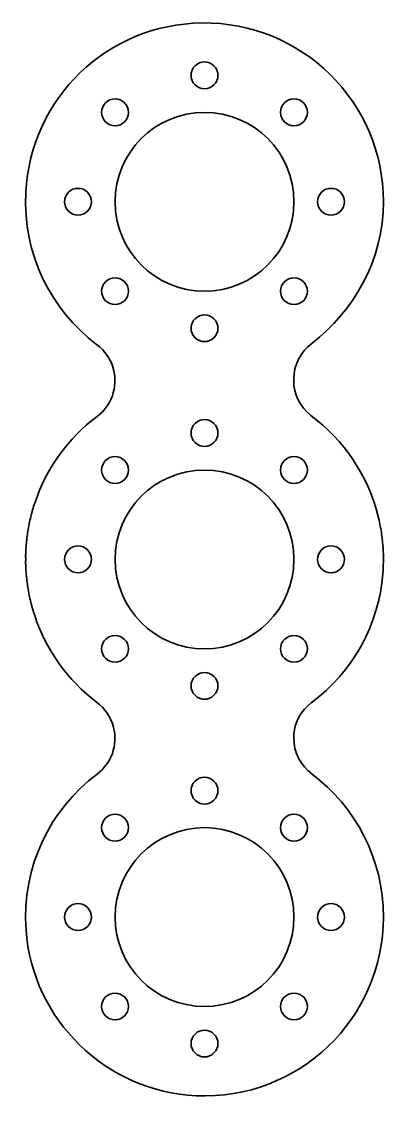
# Model space of a CAD drawing. Header units: inches. Extents: x 209 to 249, y -61 to 60.
import ezdxf

# ---------------------------------------------------------------- set-up
doc = ezdxf.new("R2010")
doc.units = ezdxf.units.IN
doc.header["$MEASUREMENT"] = 0
doc.layers.add('Ebene 1', color=7, linetype='Continuous')

# ---------------------------------------------------------------- blocks, each defined once
blk = doc.blocks.new('block 2')
at = {"layer": 'Ebene 1', "color": 179, "lineweight": 35, "true_color": 0x1c1c1b}
for points in [[(230.27, 13.08), (229.68, 12.5), (228.73, 12.5), (228.15, 13.08), (227.56, 13.67), (227.56, 14.62), (228.15, 15.2), (228.73, 15.79), (229.68, 15.79), (230.27, 15.2), (230.86, 14.62), (230.86, 13.67), (230.27, 13.08)], [(220.71, 10), (220.71, 9.17), (220.04, 8.5), (219.21, 8.5), (218.38, 8.5), (217.71, 9.17), (217.71, 10), (217.71, 10.83), (218.38, 11.5), (219.21, 11.5), (220.04, 11.5), (220.71, 10.83), (220.71, 10)], [(240.71, 10), (240.71, 9.17), (240.04, 8.5), (239.21, 8.5), (238.38, 8.5), (237.71, 9.17), (237.71, 10), (237.71, 10.83), (238.38, 11.5), (239.21, 11.5), (240.04, 11.5), (240.71, 10.83), (240.71, 10)], [(216.13, -1.06), (215.54, -1.65), (214.59, -1.65), (214.01, -1.06), (213.42, -0.47), (213.42, 0.47), (214.01, 1.06), (214.59, 1.65), (215.54, 1.65), (216.13, 1.06), (216.71, 0.47), (216.71, -0.47), (216.13, -1.06)], [(244.41, -1.06), (243.83, -1.65), (242.88, -1.65), (242.29, -1.06), (241.7, -0.47), (241.7, 0.47), (242.29, 1.06), (242.88, 1.65), (243.83, 1.65), (244.41, 1.06), (245, 0.47), (245, -0.47), (244.41, -1.06)], [(220.71, -10), (220.71, -10.83), (220.04, -11.5), (219.21, -11.5), (218.38, -11.5), (217.71, -10.83), (217.71, -10), (217.71, -9.17), (218.38, -8.5), (219.21, -8.5), (220.04, -8.5), (220.71, -9.17), (220.71, -10)], [(240.71, -10), (240.71, -10.83), (240.04, -11.5), (239.21, -11.5), (238.38, -11.5), (237.71, -10.83), (237.71, -10), (237.71, -9.17), (238.38, -8.5), (239.21, -8.5), (240.04, -8.5), (240.71, -9.17), (240.71, -10)], [(230.27, -15.2), (229.68, -15.79), (228.73, -15.79), (228.15, -15.2), (227.56, -14.62), (227.56, -13.67), (228.15, -13.08), (228.73, -12.5), (229.68, -12.5), (230.27, -13.08), (230.86, -13.67), (230.86, -14.62), (230.27, -15.2)]]:
    blk.add_open_spline(points, degree=3, knots=[0, 0, 0, 0, 1, 1, 1, 2, 2, 2, 3, 3, 3, 4, 4, 4, 4], dxfattribs=at)
blk = doc.blocks.new('block 3')
at = {"layer": 'Ebene 1', "color": 179, "lineweight": 35, "true_color": 0x1c1c1b}
for points in [[(230.27, 53.08), (229.68, 52.5), (228.73, 52.5), (228.15, 53.08), (227.56, 53.67), (227.56, 54.62), (228.15, 55.2), (228.73, 55.79), (229.68, 55.79), (230.27, 55.2), (230.86, 54.62), (230.86, 53.67), (230.27, 53.08)], [(220.71, 50), (220.71, 49.17), (220.04, 48.5), (219.21, 48.5), (218.38, 48.5), (217.71, 49.17), (217.71, 50), (217.71, 50.83), (218.38, 51.5), (219.21, 51.5), (220.04, 51.5), (220.71, 50.83), (220.71, 50)], [(240.71, 50), (240.71, 49.17), (240.04, 48.5), (239.21, 48.5), (238.38, 48.5), (237.71, 49.17), (237.71, 50), (237.71, 50.83), (238.38, 51.5), (239.21, 51.5), (240.04, 51.5), (240.71, 50.83), (240.71, 50)], [(216.13, 38.94), (215.54, 38.35), (214.59, 38.35), (214.01, 38.94), (213.42, 39.53), (213.42, 40.47), (214.01, 41.06), (214.59, 41.65), (215.54, 41.65), (216.13, 41.06), (216.71, 40.47), (216.71, 39.53), (216.13, 38.94)], [(244.41, 38.94), (243.83, 38.35), (242.88, 38.35), (242.29, 38.94), (241.7, 39.53), (241.7, 40.47), (242.29, 41.06), (242.88, 41.65), (243.83, 41.65), (244.41, 41.06), (245, 40.47), (245, 39.53), (244.41, 38.94)], [(220.71, 30), (220.71, 29.17), (220.04, 28.5), (219.21, 28.5), (218.38, 28.5), (217.71, 29.17), (217.71, 30), (217.71, 30.83), (218.38, 31.5), (219.21, 31.5), (220.04, 31.5), (220.71, 30.83), (220.71, 30)], [(240.71, 30), (240.71, 29.17), (240.04, 28.5), (239.21, 28.5), (238.38, 28.5), (237.71, 29.17), (237.71, 30), (237.71, 30.83), (238.38, 31.5), (239.21, 31.5), (240.04, 31.5), (240.71, 30.83), (240.71, 30)], [(230.27, 24.8), (229.68, 24.21), (228.73, 24.21), (228.15, 24.8), (227.56, 25.38), (227.56, 26.33), (228.15, 26.92), (228.73, 27.5), (229.68, 27.5), (230.27, 26.92), (230.86, 26.33), (230.86, 25.38), (230.27, 24.8)]]:
    blk.add_open_spline(points, degree=3, knots=[0, 0, 0, 0, 1, 1, 1, 2, 2, 2, 3, 3, 3, 4, 4, 4, 4], dxfattribs=at)
blk = doc.blocks.new('block 4')
at = {"layer": 'Ebene 1', "color": 179, "lineweight": 35, "true_color": 0x1c1c1b}
for points in [[(230.27, -26.92), (229.68, -27.5), (228.73, -27.5), (228.15, -26.92), (227.56, -26.33), (227.56, -25.38), (228.15, -24.8), (228.73, -24.21), (229.68, -24.21), (230.27, -24.8), (230.86, -25.38), (230.86, -26.33), (230.27, -26.92)], [(220.71, -30), (220.71, -30.83), (220.04, -31.5), (219.21, -31.5), (218.38, -31.5), (217.71, -30.83), (217.71, -30), (217.71, -29.17), (218.38, -28.5), (219.21, -28.5), (220.04, -28.5), (220.71, -29.17), (220.71, -30)], [(240.71, -30), (240.71, -30.83), (240.04, -31.5), (239.21, -31.5), (238.38, -31.5), (237.71, -30.83), (237.71, -30), (237.71, -29.17), (238.38, -28.5), (239.21, -28.5), (240.04, -28.5), (240.71, -29.17), (240.71, -30)], [(216.13, -41.06), (215.54, -41.65), (214.59, -41.65), (214.01, -41.06), (213.42, -40.47), (213.42, -39.53), (214.01, -38.94), (214.59, -38.35), (215.54, -38.35), (216.13, -38.94), (216.71, -39.53), (216.71, -40.47), (216.13, -41.06)], [(244.41, -41.06), (243.83, -41.65), (242.88, -41.65), (242.29, -41.06), (241.7, -40.47), (241.7, -39.53), (242.29, -38.94), (242.88, -38.35), (243.83, -38.35), (244.41, -38.94), (245, -39.53), (245, -40.47), (244.41, -41.06)], [(220.71, -50), (220.71, -50.83), (220.04, -51.5), (219.21, -51.5), (218.38, -51.5), (217.71, -50.83), (217.71, -50), (217.71, -49.17), (218.38, -48.5), (219.21, -48.5), (220.04, -48.5), (220.71, -49.17), (220.71, -50)], [(240.71, -50), (240.71, -50.83), (240.04, -51.5), (239.21, -51.5), (238.38, -51.5), (237.71, -50.83), (237.71, -50), (237.71, -49.17), (238.38, -48.5), (239.21, -48.5), (240.04, -48.5), (240.71, -49.17), (240.71, -50)], [(230.27, -55.2), (229.68, -55.79), (228.73, -55.79), (228.15, -55.2), (227.56, -54.62), (227.56, -53.67), (228.15, -53.08), (228.73, -52.5), (229.68, -52.5), (230.27, -53.08), (230.86, -53.67), (230.86, -54.62), (230.27, -55.2)]]:
    blk.add_open_spline(points, degree=3, knots=[0, 0, 0, 0, 1, 1, 1, 2, 2, 2, 3, 3, 3, 4, 4, 4, 4], dxfattribs=at)

msp = doc.modelspace()

# ---------------------------------------------------------------- linework, layer by layer
at = {"layer": 'Ebene 1', "color": 179, "lineweight": 35, "true_color": 0x1c1c1b}
for points, knots in [([(249.17, 1.15), (249.17, 1.24), (249.16, 1.33), (249.15, 1.41), (249.13, 1.71), (249.11, 2.01), (249.07, 2.3), (249.06, 2.4), (249.05, 2.49), (249.04, 2.59), (249, 2.88), (248.96, 3.16), (248.91, 3.45), (248.89, 3.53), (248.88, 3.62), (248.86, 3.71), (248.8, 4.02), (248.74, 4.32), (248.67, 4.62), (248.65, 4.68), (248.64, 4.74), (248.63, 4.79), (247.5, 9.38), (244.79, 13.35), (241.11, 16.08), (239.91, 17.04), (239.18, 18.48), (239.18, 20.03), (239.18, 20.03), (239.18, 20.14), (239.18, 20.14), (239.18, 21.72), (239.94, 23.2), (241.19, 24.16), (245.98, 27.81), (249.21, 33.55), (249.21, 40), (249.21, 51.14), (240.1, 60.15), (228.92, 60), (218.34, 59.85), (209.79, 51.65), (209.24, 41.07), (208.87, 34.12), (212.06, 27.89), (217.15, 24.04), (218.08, 23.34), (218.76, 22.36), (219.04, 21.23), (219.55, 19.23), (218.79, 17.18), (217.2, 15.99), (213.98, 13.57), (211.53, 10.2), (210.23, 6.29), (210.21, 6.23), (210.19, 6.17), (210.17, 6.11), (210.09, 5.86), (210.01, 5.61), (209.94, 5.36), (209.91, 5.23), (209.88, 5.1), (209.84, 4.97), (209.78, 4.72), (209.71, 4.46), (209.66, 4.21), (209.6, 3.92), (209.54, 3.62), (209.49, 3.33), (209.47, 3.21), (209.45, 3.09), (209.44, 2.98), (209.4, 2.72), (209.36, 2.45), (209.33, 2.19), (209.32, 2.07), (209.31, 1.95), (209.3, 1.83), (209.27, 1.56), (209.25, 1.29), (209.24, 1.01), (209.23, 0.9), (209.23, 0.78), (209.22, 0.67), (209.22, 0.6), (209.22, 0.54), (209.21, 0.47), (209.21, 0.31), (209.22, 0.16), (209.22, 0.01), (209.22, -0.15), (209.21, -0.3), (209.21, -0.46), (209.22, -0.53), (209.22, -0.59), (209.22, -0.66), (209.23, -0.77), (209.23, -0.89), (209.24, -1), (209.25, -1.3), (209.28, -1.59), (209.3, -1.89), (209.31, -1.99), (209.32, -2.08), (209.33, -2.18), (209.36, -2.44), (209.4, -2.71), (209.44, -2.97), (209.45, -3.09), (209.47, -3.2), (209.49, -3.32), (209.54, -3.62), (209.59, -3.91), (209.66, -4.2), (209.71, -4.46), (209.78, -4.71), (209.84, -4.97), (209.88, -5.1), (209.91, -5.22), (209.94, -5.35), (210.01, -5.6), (210.09, -5.85), (210.17, -6.1), (210.19, -6.16), (210.21, -6.22), (210.23, -6.29), (211.51, -10.17), (213.95, -13.53), (217.14, -15.95), (218.07, -16.65), (218.76, -17.63), (219.04, -18.76), (219.55, -20.77), (218.79, -22.81), (217.2, -24.01), (211.99, -27.92), (208.76, -34.32), (209.26, -41.44), (209.96, -51.48), (218.2, -59.51), (228.26, -59.98), (239.74, -60.51), (249.21, -51.36), (249.21, -40), (249.21, -33.46), (246.07, -27.66), (241.23, -24.01), (239.95, -23.05), (239.18, -21.56), (239.18, -19.97), (239.18, -19.97), (239.18, -19.86), (239.18, -19.86), (239.18, -19.75), (239.19, -19.65), (239.19, -19.55), (239.28, -18.15), (240.03, -16.88), (241.15, -16.04), (245.74, -12.62), (248.81, -7.29), (249.17, -1.22), (249.17, -1.21), (249.17, -1.2), (249.17, -1.18), (249.19, -0.79), (249.21, -0.4), (249.21, -0.01), (249.21, 0), (249.21, 0), (249.21, 0), (249.21, 0), (249.21, 0), (249.21, 0.01), (249.21, 0.39), (249.2, 0.77), (249.17, 1.15)], [0, 0, 0, 0, 1, 1, 1, 2, 2, 2, 3, 3, 3, 4, 4, 4, 5, 5, 5, 6, 6, 6, 7, 7, 7, 8, 8, 8, 9, 9, 9, 10, 10, 10, 11, 11, 11, 12, 12, 12, 13, 13, 13, 14, 14, 14, 15, 15, 15, 16, 16, 16, 17, 17, 17, 18, 18, 18, 19, 19, 19, 20, 20, 20, 21, 21, 21, 22, 22, 22, 23, 23, 23, 24, 24, 24, 25, 25, 25, 26, 26, 26, 27, 27, 27, 28, 28, 28, 29, 29, 29, 30, 30, 30, 31, 31, 31, 32, 32, 32, 33, 33, 33, 34, 34, 34, 35, 35, 35, 36, 36, 36, 37, 37, 37, 38, 38, 38, 39, 39, 39, 40, 40, 40, 41, 41, 41, 42, 42, 42, 43, 43, 43, 44, 44, 44, 45, 45, 45, 46, 46, 46, 47, 47, 47, 48, 48, 48, 49, 49, 49, 50, 50, 50, 51, 51, 51, 52, 52, 52, 53, 53, 53, 54, 54, 54, 55, 55, 55, 56, 56, 56, 57, 57, 57, 58, 58, 58, 59, 59, 59, 59]), ([(239.21, 40), (239.21, 45.52), (234.73, 50), (229.21, 50), (223.69, 50), (219.21, 45.52), (219.21, 40), (219.21, 34.48), (223.69, 30), (229.21, 30), (234.73, 30), (239.21, 34.48), (239.21, 40)], [0, 0, 0, 0, 1, 1, 1, 2, 2, 2, 3, 3, 3, 4, 4, 4, 4]), ([(239.21, 0), (239.21, 5.52), (234.73, 10), (229.21, 10), (223.69, 10), (219.21, 5.52), (219.21, 0), (219.21, -5.52), (223.69, -10), (229.21, -10), (234.73, -10), (239.21, -5.52), (239.21, 0)], [0, 0, 0, 0, 1, 1, 1, 2, 2, 2, 3, 3, 3, 4, 4, 4, 4]), ([(239.21, -40), (239.21, -34.48), (234.73, -30), (229.21, -30), (223.69, -30), (219.21, -34.48), (219.21, -40), (219.21, -45.52), (223.69, -50), (229.21, -50), (234.73, -50), (239.21, -45.52), (239.21, -40)], [0, 0, 0, 0, 1, 1, 1, 2, 2, 2, 3, 3, 3, 4, 4, 4, 4])]:
    msp.add_open_spline(points, degree=3, knots=knots, dxfattribs=at)

# ---------------------------------------------------------------- block references
at = {"layer": 'Ebene 1'}
for name in ['block 3', 'block 2', 'block 4']:
    msp.add_blockref(name, (0, 0), dxfattribs=at)

doc.saveas('drawing.dxf')
